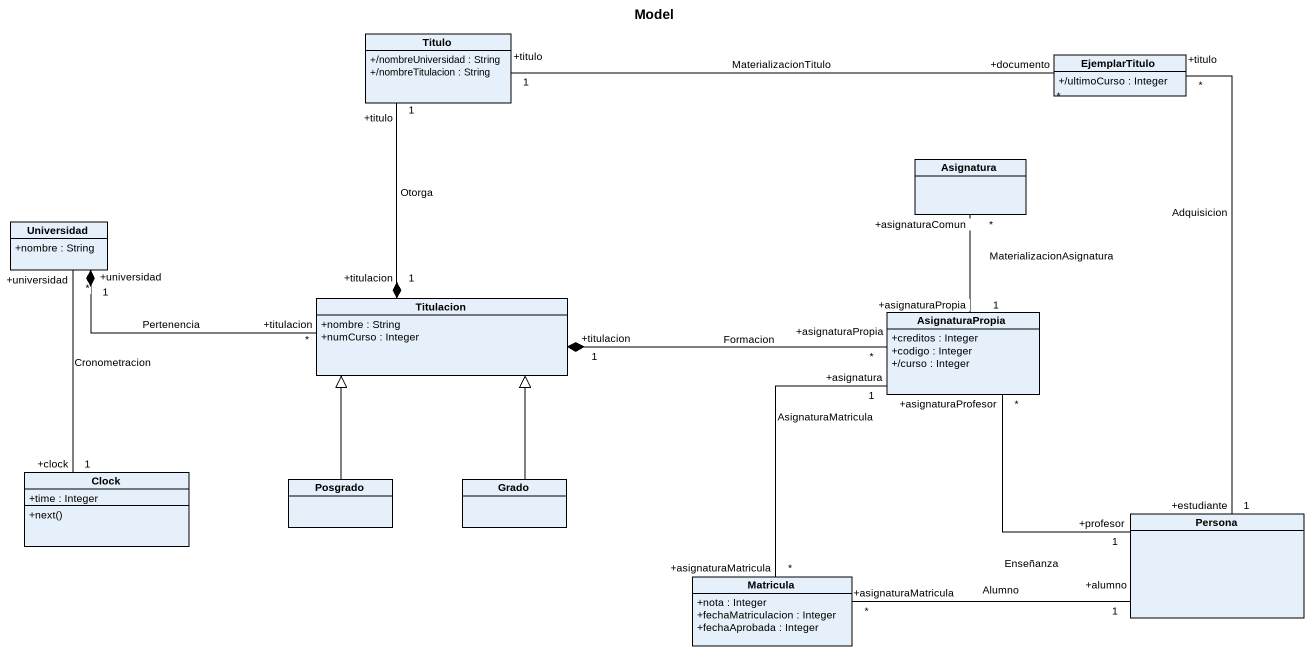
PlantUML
@startuml
title Model
hide circle
hide empty members
skinparam classAttributeIconSize 0
class Titulo {
  +/nombreUniversidad : String
  +/nombreTitulacion : String
}
class EjemplarTitulo {
  +/ultimoCurso : Integer
}
class Asignatura
class Universidad {
  +nombre : String
}
class Titulacion {
  +nombre : String
  +numCurso : Integer
}
class AsignaturaPropia {
  +creditos : Integer
  +codigo : Integer
  +/curso : Integer
}
class Clock {
  +time : Integer
  +next()
}
class Posgrado
class Grado
class Persona
class Matricula {
  +nota : Integer
  +fechaMatriculacion : Integer
  +fechaAprobada : Integer
}
Titulo "+titulo\n1" -right- "+documento\n*" EjemplarTitulo : MaterializacionTitulo
EjemplarTitulo "+titulo\n*" -- "+estudiante\n1" Persona : Adquisicion
Universidad "+universidad\n1" *-right- "+titulacion\n*" Titulacion : Pertenencia
Universidad "+universidad\n*" -- "+clock\n1" Clock : Cronometracion
Titulacion "+titulacion\n1" *-up- "+titulo\n1" Titulo : Otorga
Titulacion "+titulacion\n1" *-right- "+asignaturaPropia\n*" AsignaturaPropia : Formacion
AsignaturaPropia "1\n+asignaturaPropia" -up- "*\n+asignaturaComun" Asignatura : MaterializacionAsignatura
AsignaturaPropia "+asignaturaProfesor\n*" -- "+profesor\n1" Persona : Enseñanza
Posgrado -up-|> Titulacion
Grado -up-|> Titulacion
Matricula "+asignaturaMatricula\n*" -up- "+asignatura\n1" AsignaturaPropia : AsignaturaMatricula
Matricula "+asignaturaMatricula\n*" -right- "+alumno\n1" Persona : Alumno
@enduml
